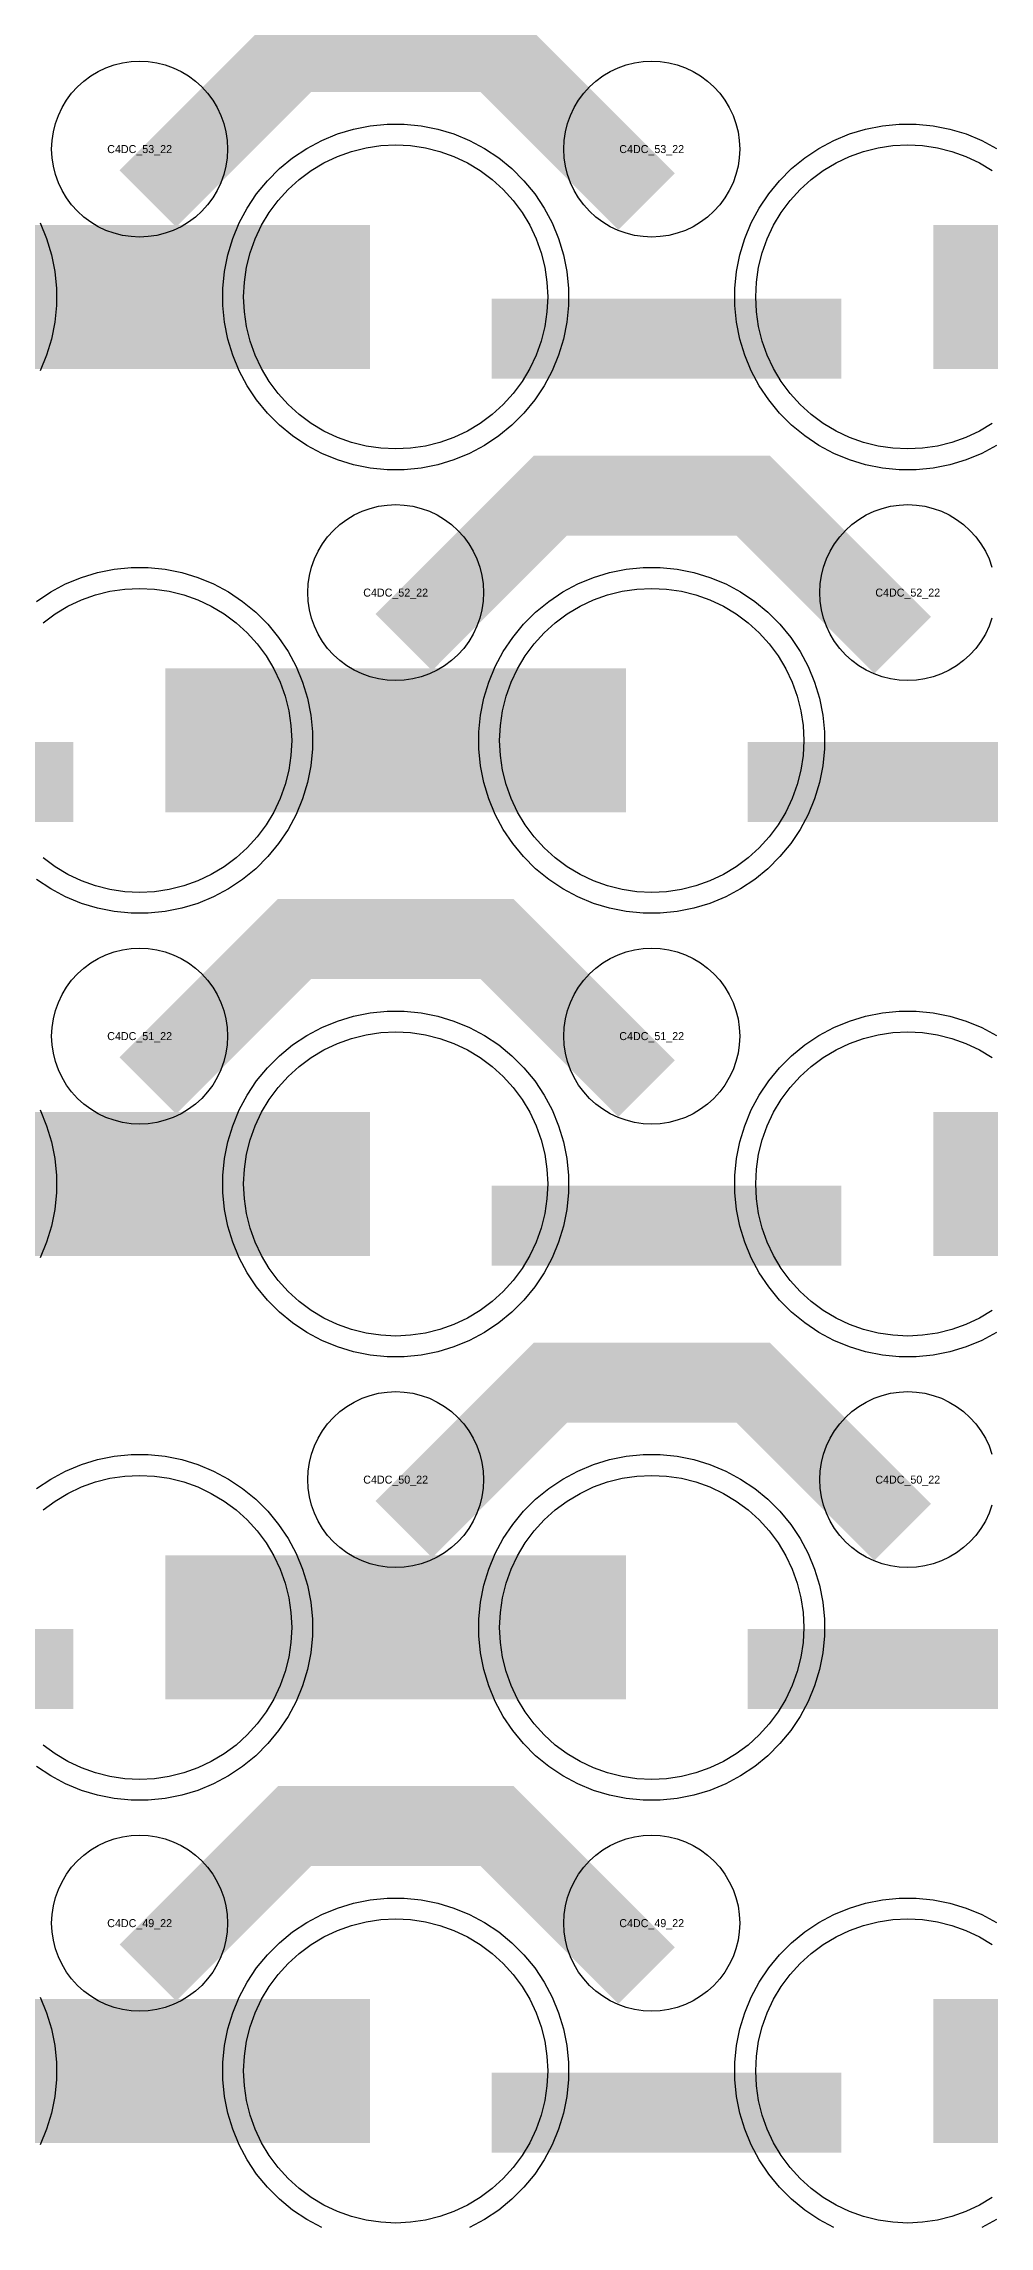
# Model space of a CAD drawing. Extents: x -11880 to 11880, y -14992 to 14992.
# Drawn here: x -4990 to -4694, y -8098 to -7417 of the extents above; entities that cross this region are included whole.
import ezdxf
from ezdxf.enums import TextEntityAlignment as Align

# ---------------------------------------------------------------- set-up
doc = ezdxf.new("R2010")
doc.units = 0
doc.header["$MEASUREMENT"] = 0
for name, color, linetype in [('GDS_775_DT_237', 138, 'CONTINUOUS'), ('RDL1_FS', 34, 'CONTINUOUS'), ('RDL_BS', 160, 'CONTINUOUS')]:
    doc.layers.add(name, color=color, linetype=linetype)

msp = doc.modelspace()

# ---------------------------------------------------------------- linework, layer by layer
at = {"layer": 'RDL1_FS'}
for points in [[(-4880, -7543.179), (-4884.657, -7542.95), (-4889.268, -7542.266), (-4893.791, -7541.134), (-4898.181, -7539.562), (-4902.395, -7537.57), (-4906.395, -7535.172), (-4910.14, -7532.394), (-4913.594, -7529.264), (-4916.724, -7525.81), (-4919.502, -7522.065), (-4921.9, -7518.065), (-4923.892, -7513.851), (-4925.464, -7509.461), (-4926.596, -7504.938), (-4927.28, -7500.327), (-4927.509, -7495.67), (-4927.28, -7491.013), (-4926.596, -7486.402), (-4925.464, -7481.879), (-4923.892, -7477.489), (-4921.9, -7473.275), (-4919.502, -7469.275), (-4916.724, -7465.53), (-4913.594, -7462.076), (-4910.14, -7458.946), (-4906.395, -7456.168), (-4902.395, -7453.77), (-4898.181, -7451.778), (-4893.791, -7450.206), (-4889.268, -7449.074), (-4884.657, -7448.39), (-4880, -7448.161), (-4875.343, -7448.39), (-4870.732, -7449.074), (-4866.209, -7450.206), (-4861.819, -7451.778), (-4857.605, -7453.77), (-4853.605, -7456.168), (-4849.86, -7458.946), (-4846.406, -7462.076), (-4843.276, -7465.53), (-4840.498, -7469.275), (-4838.1, -7473.275), (-4836.108, -7477.489), (-4834.536, -7481.879), (-4833.404, -7486.402), (-4832.72, -7491.013), (-4832.491, -7495.67), (-4832.72, -7500.327), (-4833.404, -7504.938), (-4834.536, -7509.461), (-4836.108, -7513.851), (-4838.1, -7518.065), (-4840.498, -7522.065), (-4843.276, -7525.81), (-4846.406, -7529.264), (-4849.86, -7532.394), (-4853.605, -7535.172), (-4857.605, -7537.57), (-4861.819, -7539.562), (-4866.209, -7541.134), (-4870.732, -7542.266), (-4875.343, -7542.95)], [(-4800, -7681.744), (-4804.657, -7681.515), (-4809.268, -7680.831), (-4813.791, -7679.699), (-4818.181, -7678.127), (-4822.395, -7676.135), (-4826.395, -7673.737), (-4830.14, -7670.959), (-4833.594, -7667.829), (-4836.724, -7664.375), (-4839.502, -7660.63), (-4841.9, -7656.63), (-4843.892, -7652.416), (-4845.464, -7648.026), (-4846.596, -7643.503), (-4847.28, -7638.892), (-4847.509, -7634.235), (-4847.28, -7629.578), (-4846.596, -7624.967), (-4845.464, -7620.444), (-4843.892, -7616.054), (-4841.9, -7611.84), (-4839.502, -7607.84), (-4836.724, -7604.095), (-4833.594, -7600.641), (-4830.14, -7597.511), (-4826.395, -7594.733), (-4822.395, -7592.335), (-4818.181, -7590.343), (-4813.791, -7588.771), (-4809.268, -7587.639), (-4804.657, -7586.955), (-4800, -7586.726), (-4795.343, -7586.955), (-4790.732, -7587.639), (-4786.209, -7588.771), (-4781.819, -7590.343), (-4777.605, -7592.335), (-4773.605, -7594.733), (-4769.86, -7597.511), (-4766.406, -7600.641), (-4763.276, -7604.095), (-4760.498, -7607.84), (-4758.1, -7611.84), (-4756.108, -7616.054), (-4754.536, -7620.444), (-4753.404, -7624.967), (-4752.72, -7629.578), (-4752.491, -7634.235), (-4752.72, -7638.892), (-4753.404, -7643.503), (-4754.536, -7648.026), (-4756.108, -7652.416), (-4758.1, -7656.63), (-4760.498, -7660.63), (-4763.276, -7664.375), (-4766.406, -7667.829), (-4769.86, -7670.959), (-4773.605, -7673.737), (-4777.605, -7676.135), (-4781.819, -7678.127), (-4786.209, -7679.699), (-4790.732, -7680.831), (-4795.343, -7681.515)], [(-4880, -7820.304), (-4884.657, -7820.075), (-4889.268, -7819.391), (-4893.791, -7818.259), (-4898.181, -7816.687), (-4902.395, -7814.695), (-4906.395, -7812.297), (-4910.14, -7809.519), (-4913.594, -7806.389), (-4916.724, -7802.935), (-4919.502, -7799.19), (-4921.9, -7795.19), (-4923.892, -7790.976), (-4925.464, -7786.586), (-4926.596, -7782.063), (-4927.28, -7777.452), (-4927.509, -7772.795), (-4927.28, -7768.138), (-4926.596, -7763.527), (-4925.464, -7759.004), (-4923.892, -7754.614), (-4921.9, -7750.4), (-4919.502, -7746.4), (-4916.724, -7742.655), (-4913.594, -7739.201), (-4910.14, -7736.071), (-4906.395, -7733.293), (-4902.395, -7730.895), (-4898.181, -7728.903), (-4893.791, -7727.331), (-4889.268, -7726.199), (-4884.657, -7725.515), (-4880, -7725.286), (-4875.343, -7725.515), (-4870.732, -7726.199), (-4866.209, -7727.331), (-4861.819, -7728.903), (-4857.605, -7730.895), (-4853.605, -7733.293), (-4849.86, -7736.071), (-4846.406, -7739.201), (-4843.276, -7742.655), (-4840.498, -7746.4), (-4838.1, -7750.4), (-4836.108, -7754.614), (-4834.536, -7759.004), (-4833.404, -7763.527), (-4832.72, -7768.138), (-4832.491, -7772.795), (-4832.72, -7777.452), (-4833.404, -7782.063), (-4834.536, -7786.586), (-4836.108, -7790.976), (-4838.1, -7795.19), (-4840.498, -7799.19), (-4843.276, -7802.935), (-4846.406, -7806.389), (-4849.86, -7809.519), (-4853.605, -7812.297), (-4857.605, -7814.695), (-4861.819, -7816.687), (-4866.209, -7818.259), (-4870.732, -7819.391), (-4875.343, -7820.075)], [(-4800, -7958.869), (-4804.657, -7958.64), (-4809.268, -7957.956), (-4813.791, -7956.824), (-4818.181, -7955.252), (-4822.395, -7953.26), (-4826.395, -7950.862), (-4830.14, -7948.084), (-4833.594, -7944.954), (-4836.724, -7941.5), (-4839.502, -7937.755), (-4841.9, -7933.755), (-4843.892, -7929.541), (-4845.464, -7925.151), (-4846.596, -7920.628), (-4847.28, -7916.017), (-4847.509, -7911.36), (-4847.28, -7906.703), (-4846.596, -7902.092), (-4845.464, -7897.569), (-4843.892, -7893.179), (-4841.9, -7888.965), (-4839.502, -7884.965), (-4836.724, -7881.22), (-4833.594, -7877.766), (-4830.14, -7874.636), (-4826.395, -7871.858), (-4822.395, -7869.46), (-4818.181, -7867.468), (-4813.791, -7865.896), (-4809.268, -7864.764), (-4804.657, -7864.08), (-4800, -7863.851), (-4795.343, -7864.08), (-4790.732, -7864.764), (-4786.209, -7865.896), (-4781.819, -7867.468), (-4777.605, -7869.46), (-4773.605, -7871.858), (-4769.86, -7874.636), (-4766.406, -7877.766), (-4763.276, -7881.22), (-4760.498, -7884.965), (-4758.1, -7888.965), (-4756.108, -7893.179), (-4754.536, -7897.569), (-4753.404, -7902.092), (-4752.72, -7906.703), (-4752.491, -7911.36), (-4752.72, -7916.017), (-4753.404, -7920.628), (-4754.536, -7925.151), (-4756.108, -7929.541), (-4758.1, -7933.755), (-4760.498, -7937.755), (-4763.276, -7941.5), (-4766.406, -7944.954), (-4769.86, -7948.084), (-4773.605, -7950.862), (-4777.605, -7953.26), (-4781.819, -7955.252), (-4786.209, -7956.824), (-4790.732, -7957.956), (-4795.343, -7958.64)], [(-4880, -8097.434), (-4884.657, -8097.205), (-4889.268, -8096.521), (-4893.791, -8095.389), (-4898.181, -8093.817), (-4902.395, -8091.825), (-4906.395, -8089.427), (-4910.14, -8086.649), (-4913.594, -8083.519), (-4916.724, -8080.065), (-4919.502, -8076.32), (-4921.9, -8072.32), (-4923.892, -8068.106), (-4925.464, -8063.716), (-4926.596, -8059.193), (-4927.28, -8054.582), (-4927.509, -8049.925), (-4927.28, -8045.268), (-4926.596, -8040.657), (-4925.464, -8036.134), (-4923.892, -8031.744), (-4921.9, -8027.53), (-4919.502, -8023.53), (-4916.724, -8019.785), (-4913.594, -8016.331), (-4910.14, -8013.201), (-4906.395, -8010.423), (-4902.395, -8008.025), (-4898.181, -8006.033), (-4893.791, -8004.461), (-4889.268, -8003.329), (-4884.657, -8002.645), (-4880, -8002.416), (-4875.343, -8002.645), (-4870.732, -8003.329), (-4866.209, -8004.461), (-4861.819, -8006.033), (-4857.605, -8008.025), (-4853.605, -8010.423), (-4849.86, -8013.201), (-4846.406, -8016.331), (-4843.276, -8019.785), (-4840.498, -8023.53), (-4838.1, -8027.53), (-4836.108, -8031.744), (-4834.536, -8036.134), (-4833.404, -8040.657), (-4832.72, -8045.268), (-4832.491, -8049.925), (-4832.72, -8054.582), (-4833.404, -8059.193), (-4834.536, -8063.716), (-4836.108, -8068.106), (-4838.1, -8072.32), (-4840.498, -8076.32), (-4843.276, -8080.065), (-4846.406, -8083.519), (-4849.86, -8086.649), (-4853.605, -8089.427), (-4857.605, -8091.825), (-4861.819, -8093.817), (-4866.209, -8095.389), (-4870.732, -8096.521), (-4875.343, -8097.205)]]:
    msp.add_lwpolyline(points, close=True, dxfattribs=at)
for points in [[(-4693.605, -7535.172), (-4697.605, -7537.57), (-4701.819, -7539.562), (-4706.209, -7541.134), (-4710.732, -7542.266), (-4715.343, -7542.95), (-4720, -7543.179), (-4724.657, -7542.95), (-4729.268, -7542.266), (-4733.791, -7541.134), (-4738.181, -7539.562), (-4742.395, -7537.57), (-4746.395, -7535.172), (-4750.14, -7532.394), (-4753.594, -7529.264), (-4756.724, -7525.81), (-4759.502, -7522.065), (-4761.9, -7518.065), (-4763.892, -7513.851), (-4765.464, -7509.461), (-4766.596, -7504.938), (-4767.28, -7500.327), (-4767.509, -7495.67), (-4767.28, -7491.013), (-4766.596, -7486.402), (-4765.464, -7481.879), (-4763.892, -7477.489), (-4761.9, -7473.275), (-4759.502, -7469.275), (-4756.724, -7465.53), (-4753.594, -7462.076), (-4750.14, -7458.946), (-4746.395, -7456.168), (-4742.395, -7453.77), (-4738.181, -7451.778), (-4733.791, -7450.206), (-4729.268, -7449.074), (-4724.657, -7448.39), (-4720, -7448.161), (-4715.343, -7448.39), (-4710.732, -7449.074), (-4706.209, -7450.206), (-4701.819, -7451.778), (-4697.605, -7453.77), (-4693.605, -7456.168)], [(-4990.14, -7597.511), (-4986.395, -7594.733), (-4982.395, -7592.335), (-4978.181, -7590.343), (-4973.791, -7588.771), (-4969.268, -7587.639), (-4964.657, -7586.955), (-4960, -7586.726), (-4955.343, -7586.955), (-4950.732, -7587.639), (-4946.209, -7588.771), (-4941.819, -7590.343), (-4937.605, -7592.335), (-4933.605, -7594.733), (-4929.86, -7597.511), (-4926.406, -7600.641), (-4923.276, -7604.095), (-4920.498, -7607.84), (-4918.1, -7611.84), (-4916.108, -7616.054), (-4914.536, -7620.444), (-4913.404, -7624.967), (-4912.72, -7629.578), (-4912.491, -7634.235), (-4912.72, -7638.892), (-4913.404, -7643.503), (-4914.536, -7648.026), (-4916.108, -7652.416), (-4918.1, -7656.63), (-4920.498, -7660.63), (-4923.276, -7664.375), (-4926.406, -7667.829), (-4929.86, -7670.959), (-4933.605, -7673.737), (-4937.605, -7676.135), (-4941.819, -7678.127), (-4946.209, -7679.699), (-4950.732, -7680.831), (-4955.343, -7681.515), (-4960, -7681.744), (-4964.657, -7681.515), (-4969.268, -7680.831), (-4973.791, -7679.699), (-4978.181, -7678.127), (-4982.395, -7676.135), (-4986.395, -7673.737), (-4990.14, -7670.959)], [(-4693.605, -7812.297), (-4697.605, -7814.695), (-4701.819, -7816.687), (-4706.209, -7818.259), (-4710.732, -7819.391), (-4715.343, -7820.075), (-4720, -7820.304), (-4724.657, -7820.075), (-4729.268, -7819.391), (-4733.791, -7818.259), (-4738.181, -7816.687), (-4742.395, -7814.695), (-4746.395, -7812.297), (-4750.14, -7809.519), (-4753.594, -7806.389), (-4756.724, -7802.935), (-4759.502, -7799.19), (-4761.9, -7795.19), (-4763.892, -7790.976), (-4765.464, -7786.586), (-4766.596, -7782.063), (-4767.28, -7777.452), (-4767.509, -7772.795), (-4767.28, -7768.138), (-4766.596, -7763.527), (-4765.464, -7759.004), (-4763.892, -7754.614), (-4761.9, -7750.4), (-4759.502, -7746.4), (-4756.724, -7742.655), (-4753.594, -7739.201), (-4750.14, -7736.071), (-4746.395, -7733.293), (-4742.395, -7730.895), (-4738.181, -7728.903), (-4733.791, -7727.331), (-4729.268, -7726.199), (-4724.657, -7725.515), (-4720, -7725.286), (-4715.343, -7725.515), (-4710.732, -7726.199), (-4706.209, -7727.331), (-4701.819, -7728.903), (-4697.605, -7730.895), (-4693.605, -7733.293)], [(-4990.14, -7874.636), (-4986.395, -7871.858), (-4982.395, -7869.46), (-4978.181, -7867.468), (-4973.791, -7865.896), (-4969.268, -7864.764), (-4964.657, -7864.08), (-4960, -7863.851), (-4955.343, -7864.08), (-4950.732, -7864.764), (-4946.209, -7865.896), (-4941.819, -7867.468), (-4937.605, -7869.46), (-4933.605, -7871.858), (-4929.86, -7874.636), (-4926.406, -7877.766), (-4923.276, -7881.22), (-4920.498, -7884.965), (-4918.1, -7888.965), (-4916.108, -7893.179), (-4914.536, -7897.569), (-4913.404, -7902.092), (-4912.72, -7906.703), (-4912.491, -7911.36), (-4912.72, -7916.017), (-4913.404, -7920.628), (-4914.536, -7925.151), (-4916.108, -7929.541), (-4918.1, -7933.755), (-4920.498, -7937.755), (-4923.276, -7941.5), (-4926.406, -7944.954), (-4929.86, -7948.084), (-4933.605, -7950.862), (-4937.605, -7953.26), (-4941.819, -7955.252), (-4946.209, -7956.824), (-4950.732, -7957.956), (-4955.343, -7958.64), (-4960, -7958.869), (-4964.657, -7958.64), (-4969.268, -7957.956), (-4973.791, -7956.824), (-4978.181, -7955.252), (-4982.395, -7953.26), (-4986.395, -7950.862), (-4990.14, -7948.084)], [(-4693.605, -8089.427), (-4697.605, -8091.825), (-4701.819, -8093.817), (-4706.209, -8095.389), (-4710.732, -8096.521), (-4715.343, -8097.205), (-4720, -8097.434), (-4724.657, -8097.205), (-4729.268, -8096.521), (-4733.791, -8095.389), (-4738.181, -8093.817), (-4742.395, -8091.825), (-4746.395, -8089.427), (-4750.14, -8086.649), (-4753.594, -8083.519), (-4756.724, -8080.065), (-4759.502, -8076.32), (-4761.9, -8072.32), (-4763.892, -8068.106), (-4765.464, -8063.716), (-4766.596, -8059.193), (-4767.28, -8054.582), (-4767.509, -8049.925), (-4767.28, -8045.268), (-4766.596, -8040.657), (-4765.464, -8036.134), (-4763.892, -8031.744), (-4761.9, -8027.53), (-4759.502, -8023.53), (-4756.724, -8019.785), (-4753.594, -8016.331), (-4750.14, -8013.201), (-4746.395, -8010.423), (-4742.395, -8008.025), (-4738.181, -8006.033), (-4733.791, -8004.461), (-4729.268, -8003.329), (-4724.657, -8002.645), (-4720, -8002.416), (-4715.343, -8002.645), (-4710.732, -8003.329), (-4706.209, -8004.461), (-4701.819, -8006.033), (-4697.605, -8008.025), (-4693.605, -8010.423)]]:
    msp.add_lwpolyline(points, dxfattribs=at)
for points in [[(-5031.998, -7495.67, 45, 45, 0), (-4959.998, -7495.67, 45, 45, 0)], [(-4959.998, -7495.67, 45, 45, 0), (-4887.998, -7495.67, 45, 45, 0)], [(-4711.998, -7495.67, 45, 45, 0), (-4639.998, -7495.67, 45, 45, 0)], [(-4951.998, -7634.235, 45, 45, 0), (-4879.998, -7634.235, 45, 45, 0)], [(-4879.998, -7634.235, 45, 45, 0), (-4807.998, -7634.235, 45, 45, 0)], [(-5031.998, -7772.795, 45, 45, 0), (-4959.998, -7772.795, 45, 45, 0)], [(-4959.998, -7772.795, 45, 45, 0), (-4887.998, -7772.795, 45, 45, 0)], [(-4711.998, -7772.795, 45, 45, 0), (-4639.998, -7772.795, 45, 45, 0)], [(-4951.998, -7911.36, 45, 45, 0), (-4879.998, -7911.36, 45, 45, 0)], [(-4879.998, -7911.36, 45, 45, 0), (-4807.998, -7911.36, 45, 45, 0)], [(-5031.998, -8049.925, 45, 45, 0), (-4959.998, -8049.925, 45, 45, 0)], [(-4959.998, -8049.925, 45, 45, 0), (-4887.998, -8049.925, 45, 45, 0)], [(-4711.998, -8049.925, 45, 45, 0), (-4639.998, -8049.925, 45, 45, 0)]]:
    msp.add_lwpolyline(points, format="xyseb", dxfattribs=at)
at = {"layer": 'RDL_BS'}
for points in [[(-4957.438, -7464.984, 25, 25, 0), (-4911.623, -7419.169, 25, 25, 0), (-4878.07, -7419.169, 25, 25, 0)], [(-4801.599, -7465.883, 25, 25, 0), (-4848.313, -7419.169, 25, 25, 0), (-4878.071, -7419.169, 25, 25, 0)], [(-4849.984, -7508.683, 25, 25, 0), (-4740.719, -7508.683, 25, 25, 0)], [(-4877.438, -7603.549, 25, 25, 0), (-4831.623, -7557.734, 25, 25, 0), (-4798.07, -7557.734, 25, 25, 0)], [(-4721.599, -7604.448, 25, 25, 0), (-4768.313, -7557.734, 25, 25, 0), (-4798.071, -7557.734, 25, 25, 0)], [(-5089.984, -7647.248, 25, 25, 0), (-4980.719, -7647.248, 25, 25, 0)], [(-4769.984, -7647.248, 25, 25, 0), (-4660.719, -7647.248, 25, 25, 0)], [(-4957.438, -7742.109, 25, 25, 0), (-4911.623, -7696.294, 25, 25, 0), (-4878.07, -7696.294, 25, 25, 0)], [(-4801.599, -7743.008, 25, 25, 0), (-4848.313, -7696.294, 25, 25, 0), (-4878.071, -7696.294, 25, 25, 0)], [(-4849.984, -7785.808, 25, 25, 0), (-4740.719, -7785.808, 25, 25, 0)], [(-4877.438, -7880.674, 25, 25, 0), (-4831.623, -7834.859, 25, 25, 0), (-4798.07, -7834.859, 25, 25, 0)], [(-4721.599, -7881.573, 25, 25, 0), (-4768.313, -7834.859, 25, 25, 0), (-4798.071, -7834.859, 25, 25, 0)], [(-5089.984, -7924.373, 25, 25, 0), (-4980.719, -7924.373, 25, 25, 0)], [(-4769.984, -7924.373, 25, 25, 0), (-4660.719, -7924.373, 25, 25, 0)], [(-4957.438, -8019.239, 25, 25, 0), (-4911.623, -7973.424, 25, 25, 0), (-4878.07, -7973.424, 25, 25, 0)], [(-4801.599, -8020.138, 25, 25, 0), (-4848.313, -7973.424, 25, 25, 0), (-4878.071, -7973.424, 25, 25, 0)], [(-4849.984, -8062.938, 25, 25, 0), (-4740.719, -8062.938, 25, 25, 0)]]:
    msp.add_lwpolyline(points, format="xyseb", dxfattribs=at)
for points in [[(-4960, -7476.976), (-4962.693, -7476.844), (-4965.365, -7476.448), (-4967.984, -7475.791), (-4970.519, -7474.884), (-4972.956, -7473.732), (-4975.28, -7472.339), (-4977.443, -7470.736), (-4979.442, -7468.924), (-4981.254, -7466.925), (-4982.857, -7464.762), (-4984.25, -7462.438), (-4985.402, -7460.001), (-4986.309, -7457.466), (-4986.966, -7454.847), (-4987.362, -7452.175), (-4987.494, -7449.482), (-4987.362, -7446.789), (-4986.966, -7444.117), (-4986.309, -7441.498), (-4985.402, -7438.963), (-4984.25, -7436.526), (-4982.857, -7434.202), (-4981.254, -7432.039), (-4979.442, -7430.04), (-4977.443, -7428.228), (-4975.28, -7426.625), (-4972.956, -7425.232), (-4970.519, -7424.08), (-4967.984, -7423.173), (-4965.365, -7422.516), (-4962.693, -7422.12), (-4960, -7421.988), (-4957.307, -7422.12), (-4954.635, -7422.516), (-4952.016, -7423.173), (-4949.481, -7424.08), (-4947.044, -7425.232), (-4944.72, -7426.625), (-4942.557, -7428.228), (-4940.558, -7430.04), (-4938.746, -7432.039), (-4937.143, -7434.202), (-4935.75, -7436.526), (-4934.598, -7438.963), (-4933.691, -7441.498), (-4933.034, -7444.117), (-4932.638, -7446.789), (-4932.506, -7449.482), (-4932.638, -7452.175), (-4933.034, -7454.847), (-4933.691, -7457.466), (-4934.598, -7460.001), (-4935.75, -7462.438), (-4937.143, -7464.762), (-4938.746, -7466.925), (-4940.558, -7468.924), (-4942.557, -7470.736), (-4944.72, -7472.339), (-4947.044, -7473.732), (-4949.481, -7474.884), (-4952.016, -7475.791), (-4954.635, -7476.448), (-4957.307, -7476.844)], [(-4800, -7476.976), (-4802.693, -7476.844), (-4805.365, -7476.448), (-4807.984, -7475.791), (-4810.519, -7474.884), (-4812.956, -7473.732), (-4815.28, -7472.339), (-4817.443, -7470.736), (-4819.442, -7468.924), (-4821.254, -7466.925), (-4822.857, -7464.762), (-4824.25, -7462.438), (-4825.402, -7460.001), (-4826.309, -7457.466), (-4826.966, -7454.847), (-4827.362, -7452.175), (-4827.494, -7449.482), (-4827.362, -7446.789), (-4826.966, -7444.117), (-4826.309, -7441.498), (-4825.402, -7438.963), (-4824.25, -7436.526), (-4822.857, -7434.202), (-4821.254, -7432.039), (-4819.442, -7430.04), (-4817.443, -7428.228), (-4815.28, -7426.625), (-4812.956, -7425.232), (-4810.519, -7424.08), (-4807.984, -7423.173), (-4805.365, -7422.516), (-4802.693, -7422.12), (-4800, -7421.988), (-4797.307, -7422.12), (-4794.635, -7422.516), (-4792.016, -7423.173), (-4789.481, -7424.08), (-4787.044, -7425.232), (-4784.72, -7426.625), (-4782.557, -7428.228), (-4780.558, -7430.04), (-4778.746, -7432.039), (-4777.143, -7434.202), (-4775.75, -7436.526), (-4774.598, -7438.963), (-4773.691, -7441.498), (-4773.034, -7444.117), (-4772.638, -7446.789), (-4772.506, -7449.482), (-4772.638, -7452.175), (-4773.034, -7454.847), (-4773.691, -7457.466), (-4774.598, -7460.001), (-4775.75, -7462.438), (-4777.143, -7464.762), (-4778.746, -7466.925), (-4780.558, -7468.924), (-4782.557, -7470.736), (-4784.72, -7472.339), (-4787.044, -7473.732), (-4789.481, -7474.884), (-4792.016, -7475.791), (-4794.635, -7476.448), (-4797.307, -7476.844)], [(-4882.644, -7549.67), (-4887.938, -7549.153), (-4893.165, -7548.107), (-4898.205, -7546.576), (-4903.115, -7544.545), (-4907.777, -7542.053), (-4912.191, -7539.106), (-4916.292, -7535.744), (-4920.074, -7531.962), (-4923.436, -7527.861), (-4926.383, -7523.447), (-4928.875, -7518.785), (-4930.906, -7513.875), (-4932.437, -7508.835), (-4933.483, -7503.608), (-4934, -7498.314), (-4934, -7493.026), (-4933.483, -7487.732), (-4932.437, -7482.505), (-4930.906, -7477.465), (-4928.875, -7472.555), (-4926.383, -7467.893), (-4923.436, -7463.479), (-4920.074, -7459.378), (-4916.292, -7455.596), (-4912.191, -7452.234), (-4907.777, -7449.287), (-4903.115, -7446.795), (-4898.205, -7444.764), (-4893.165, -7443.233), (-4887.938, -7442.187), (-4882.644, -7441.67), (-4877.356, -7441.67), (-4872.062, -7442.187), (-4866.835, -7443.233), (-4861.795, -7444.764), (-4856.885, -7446.795), (-4852.223, -7449.287), (-4847.809, -7452.234), (-4843.708, -7455.596), (-4839.926, -7459.378), (-4836.564, -7463.479), (-4833.617, -7467.893), (-4831.125, -7472.555), (-4829.094, -7477.465), (-4827.563, -7482.505), (-4826.517, -7487.732), (-4826, -7493.026), (-4826, -7498.314), (-4826.517, -7503.608), (-4827.563, -7508.835), (-4829.094, -7513.875), (-4831.125, -7518.785), (-4833.617, -7523.447), (-4836.564, -7527.861), (-4839.926, -7531.962), (-4843.708, -7535.744), (-4847.809, -7539.106), (-4852.223, -7542.053), (-4856.885, -7544.545), (-4861.795, -7546.576), (-4866.835, -7548.107), (-4872.062, -7549.153), (-4877.356, -7549.67)], [(-4880, -7615.541), (-4882.693, -7615.409), (-4885.365, -7615.013), (-4887.984, -7614.356), (-4890.519, -7613.449), (-4892.956, -7612.297), (-4895.28, -7610.904), (-4897.443, -7609.301), (-4899.442, -7607.489), (-4901.254, -7605.49), (-4902.857, -7603.327), (-4904.25, -7601.003), (-4905.402, -7598.566), (-4906.309, -7596.031), (-4906.966, -7593.412), (-4907.362, -7590.74), (-4907.494, -7588.047), (-4907.362, -7585.354), (-4906.966, -7582.682), (-4906.309, -7580.063), (-4905.402, -7577.528), (-4904.25, -7575.091), (-4902.857, -7572.767), (-4901.254, -7570.604), (-4899.442, -7568.605), (-4897.443, -7566.793), (-4895.28, -7565.19), (-4892.956, -7563.797), (-4890.519, -7562.645), (-4887.984, -7561.738), (-4885.365, -7561.081), (-4882.693, -7560.685), (-4880, -7560.553), (-4877.307, -7560.685), (-4874.635, -7561.081), (-4872.016, -7561.738), (-4869.481, -7562.645), (-4867.044, -7563.797), (-4864.72, -7565.19), (-4862.557, -7566.793), (-4860.558, -7568.605), (-4858.746, -7570.604), (-4857.143, -7572.767), (-4855.75, -7575.091), (-4854.598, -7577.528), (-4853.691, -7580.063), (-4853.034, -7582.682), (-4852.638, -7585.354), (-4852.506, -7588.047), (-4852.638, -7590.74), (-4853.034, -7593.412), (-4853.691, -7596.031), (-4854.598, -7598.566), (-4855.75, -7601.003), (-4857.143, -7603.327), (-4858.746, -7605.49), (-4860.558, -7607.489), (-4862.557, -7609.301), (-4864.72, -7610.904), (-4867.044, -7612.297), (-4869.481, -7613.449), (-4872.016, -7614.356), (-4874.635, -7615.013), (-4877.307, -7615.409)], [(-4802.644, -7688.235), (-4807.938, -7687.718), (-4813.165, -7686.672), (-4818.205, -7685.141), (-4823.115, -7683.11), (-4827.777, -7680.618), (-4832.191, -7677.671), (-4836.292, -7674.309), (-4840.074, -7670.527), (-4843.436, -7666.426), (-4846.383, -7662.012), (-4848.875, -7657.35), (-4850.906, -7652.44), (-4852.437, -7647.4), (-4853.483, -7642.173), (-4854, -7636.879), (-4854, -7631.591), (-4853.483, -7626.297), (-4852.437, -7621.07), (-4850.906, -7616.03), (-4848.875, -7611.12), (-4846.383, -7606.458), (-4843.436, -7602.044), (-4840.074, -7597.943), (-4836.292, -7594.161), (-4832.191, -7590.799), (-4827.777, -7587.852), (-4823.115, -7585.36), (-4818.205, -7583.329), (-4813.165, -7581.798), (-4807.938, -7580.752), (-4802.644, -7580.235), (-4797.356, -7580.235), (-4792.062, -7580.752), (-4786.835, -7581.798), (-4781.795, -7583.329), (-4776.885, -7585.36), (-4772.223, -7587.852), (-4767.809, -7590.799), (-4763.708, -7594.161), (-4759.926, -7597.943), (-4756.564, -7602.044), (-4753.617, -7606.458), (-4751.125, -7611.12), (-4749.094, -7616.03), (-4747.563, -7621.07), (-4746.517, -7626.297), (-4746, -7631.591), (-4746, -7636.879), (-4746.517, -7642.173), (-4747.563, -7647.4), (-4749.094, -7652.44), (-4751.125, -7657.35), (-4753.617, -7662.012), (-4756.564, -7666.426), (-4759.926, -7670.527), (-4763.708, -7674.309), (-4767.809, -7677.671), (-4772.223, -7680.618), (-4776.885, -7683.11), (-4781.795, -7685.141), (-4786.835, -7686.672), (-4792.062, -7687.718), (-4797.356, -7688.235)], [(-4960, -7754.101), (-4962.693, -7753.969), (-4965.365, -7753.573), (-4967.984, -7752.916), (-4970.519, -7752.009), (-4972.956, -7750.857), (-4975.28, -7749.464), (-4977.443, -7747.861), (-4979.442, -7746.049), (-4981.254, -7744.05), (-4982.857, -7741.887), (-4984.25, -7739.563), (-4985.402, -7737.126), (-4986.309, -7734.591), (-4986.966, -7731.972), (-4987.362, -7729.3), (-4987.494, -7726.607), (-4987.362, -7723.914), (-4986.966, -7721.242), (-4986.309, -7718.623), (-4985.402, -7716.088), (-4984.25, -7713.651), (-4982.857, -7711.327), (-4981.254, -7709.164), (-4979.442, -7707.165), (-4977.443, -7705.353), (-4975.28, -7703.75), (-4972.956, -7702.357), (-4970.519, -7701.205), (-4967.984, -7700.298), (-4965.365, -7699.641), (-4962.693, -7699.245), (-4960, -7699.113), (-4957.307, -7699.245), (-4954.635, -7699.641), (-4952.016, -7700.298), (-4949.481, -7701.205), (-4947.044, -7702.357), (-4944.72, -7703.75), (-4942.557, -7705.353), (-4940.558, -7707.165), (-4938.746, -7709.164), (-4937.143, -7711.327), (-4935.75, -7713.651), (-4934.598, -7716.088), (-4933.691, -7718.623), (-4933.034, -7721.242), (-4932.638, -7723.914), (-4932.506, -7726.607), (-4932.638, -7729.3), (-4933.034, -7731.972), (-4933.691, -7734.591), (-4934.598, -7737.126), (-4935.75, -7739.563), (-4937.143, -7741.887), (-4938.746, -7744.05), (-4940.558, -7746.049), (-4942.557, -7747.861), (-4944.72, -7749.464), (-4947.044, -7750.857), (-4949.481, -7752.009), (-4952.016, -7752.916), (-4954.635, -7753.573), (-4957.307, -7753.969)], [(-4800, -7754.101), (-4802.693, -7753.969), (-4805.365, -7753.573), (-4807.984, -7752.916), (-4810.519, -7752.009), (-4812.956, -7750.857), (-4815.28, -7749.464), (-4817.443, -7747.861), (-4819.442, -7746.049), (-4821.254, -7744.05), (-4822.857, -7741.887), (-4824.25, -7739.563), (-4825.402, -7737.126), (-4826.309, -7734.591), (-4826.966, -7731.972), (-4827.362, -7729.3), (-4827.494, -7726.607), (-4827.362, -7723.914), (-4826.966, -7721.242), (-4826.309, -7718.623), (-4825.402, -7716.088), (-4824.25, -7713.651), (-4822.857, -7711.327), (-4821.254, -7709.164), (-4819.442, -7707.165), (-4817.443, -7705.353), (-4815.28, -7703.75), (-4812.956, -7702.357), (-4810.519, -7701.205), (-4807.984, -7700.298), (-4805.365, -7699.641), (-4802.693, -7699.245), (-4800, -7699.113), (-4797.307, -7699.245), (-4794.635, -7699.641), (-4792.016, -7700.298), (-4789.481, -7701.205), (-4787.044, -7702.357), (-4784.72, -7703.75), (-4782.557, -7705.353), (-4780.558, -7707.165), (-4778.746, -7709.164), (-4777.143, -7711.327), (-4775.75, -7713.651), (-4774.598, -7716.088), (-4773.691, -7718.623), (-4773.034, -7721.242), (-4772.638, -7723.914), (-4772.506, -7726.607), (-4772.638, -7729.3), (-4773.034, -7731.972), (-4773.691, -7734.591), (-4774.598, -7737.126), (-4775.75, -7739.563), (-4777.143, -7741.887), (-4778.746, -7744.05), (-4780.558, -7746.049), (-4782.557, -7747.861), (-4784.72, -7749.464), (-4787.044, -7750.857), (-4789.481, -7752.009), (-4792.016, -7752.916), (-4794.635, -7753.573), (-4797.307, -7753.969)], [(-4882.644, -7826.795), (-4887.938, -7826.278), (-4893.165, -7825.232), (-4898.205, -7823.701), (-4903.115, -7821.67), (-4907.777, -7819.178), (-4912.191, -7816.231), (-4916.292, -7812.869), (-4920.074, -7809.087), (-4923.436, -7804.986), (-4926.383, -7800.572), (-4928.875, -7795.91), (-4930.906, -7791), (-4932.437, -7785.96), (-4933.483, -7780.733), (-4934, -7775.439), (-4934, -7770.151), (-4933.483, -7764.857), (-4932.437, -7759.63), (-4930.906, -7754.59), (-4928.875, -7749.68), (-4926.383, -7745.018), (-4923.436, -7740.604), (-4920.074, -7736.503), (-4916.292, -7732.721), (-4912.191, -7729.359), (-4907.777, -7726.412), (-4903.115, -7723.92), (-4898.205, -7721.889), (-4893.165, -7720.358), (-4887.938, -7719.312), (-4882.644, -7718.795), (-4877.356, -7718.795), (-4872.062, -7719.312), (-4866.835, -7720.358), (-4861.795, -7721.889), (-4856.885, -7723.92), (-4852.223, -7726.412), (-4847.809, -7729.359), (-4843.708, -7732.721), (-4839.926, -7736.503), (-4836.564, -7740.604), (-4833.617, -7745.018), (-4831.125, -7749.68), (-4829.094, -7754.59), (-4827.563, -7759.63), (-4826.517, -7764.857), (-4826, -7770.151), (-4826, -7775.439), (-4826.517, -7780.733), (-4827.563, -7785.96), (-4829.094, -7791), (-4831.125, -7795.91), (-4833.617, -7800.572), (-4836.564, -7804.986), (-4839.926, -7809.087), (-4843.708, -7812.869), (-4847.809, -7816.231), (-4852.223, -7819.178), (-4856.885, -7821.67), (-4861.795, -7823.701), (-4866.835, -7825.232), (-4872.062, -7826.278), (-4877.356, -7826.795)], [(-4880, -7892.666), (-4882.693, -7892.534), (-4885.365, -7892.138), (-4887.984, -7891.481), (-4890.519, -7890.574), (-4892.956, -7889.422), (-4895.28, -7888.029), (-4897.443, -7886.426), (-4899.442, -7884.614), (-4901.254, -7882.615), (-4902.857, -7880.452), (-4904.25, -7878.128), (-4905.402, -7875.691), (-4906.309, -7873.156), (-4906.966, -7870.537), (-4907.362, -7867.865), (-4907.494, -7865.172), (-4907.362, -7862.479), (-4906.966, -7859.807), (-4906.309, -7857.188), (-4905.402, -7854.653), (-4904.25, -7852.216), (-4902.857, -7849.892), (-4901.254, -7847.729), (-4899.442, -7845.73), (-4897.443, -7843.918), (-4895.28, -7842.315), (-4892.956, -7840.922), (-4890.519, -7839.77), (-4887.984, -7838.863), (-4885.365, -7838.206), (-4882.693, -7837.81), (-4880, -7837.678), (-4877.307, -7837.81), (-4874.635, -7838.206), (-4872.016, -7838.863), (-4869.481, -7839.77), (-4867.044, -7840.922), (-4864.72, -7842.315), (-4862.557, -7843.918), (-4860.558, -7845.73), (-4858.746, -7847.729), (-4857.143, -7849.892), (-4855.75, -7852.216), (-4854.598, -7854.653), (-4853.691, -7857.188), (-4853.034, -7859.807), (-4852.638, -7862.479), (-4852.506, -7865.172), (-4852.638, -7867.865), (-4853.034, -7870.537), (-4853.691, -7873.156), (-4854.598, -7875.691), (-4855.75, -7878.128), (-4857.143, -7880.452), (-4858.746, -7882.615), (-4860.558, -7884.614), (-4862.557, -7886.426), (-4864.72, -7888.029), (-4867.044, -7889.422), (-4869.481, -7890.574), (-4872.016, -7891.481), (-4874.635, -7892.138), (-4877.307, -7892.534)], [(-4802.644, -7965.36), (-4807.938, -7964.843), (-4813.165, -7963.797), (-4818.205, -7962.266), (-4823.115, -7960.235), (-4827.777, -7957.743), (-4832.191, -7954.796), (-4836.292, -7951.434), (-4840.074, -7947.652), (-4843.436, -7943.551), (-4846.383, -7939.137), (-4848.875, -7934.475), (-4850.906, -7929.565), (-4852.437, -7924.525), (-4853.483, -7919.298), (-4854, -7914.004), (-4854, -7908.716), (-4853.483, -7903.422), (-4852.437, -7898.195), (-4850.906, -7893.155), (-4848.875, -7888.245), (-4846.383, -7883.583), (-4843.436, -7879.169), (-4840.074, -7875.068), (-4836.292, -7871.286), (-4832.191, -7867.924), (-4827.777, -7864.977), (-4823.115, -7862.485), (-4818.205, -7860.454), (-4813.165, -7858.923), (-4807.938, -7857.877), (-4802.644, -7857.36), (-4797.356, -7857.36), (-4792.062, -7857.877), (-4786.835, -7858.923), (-4781.795, -7860.454), (-4776.885, -7862.485), (-4772.223, -7864.977), (-4767.809, -7867.924), (-4763.708, -7871.286), (-4759.926, -7875.068), (-4756.564, -7879.169), (-4753.617, -7883.583), (-4751.125, -7888.245), (-4749.094, -7893.155), (-4747.563, -7898.195), (-4746.517, -7903.422), (-4746, -7908.716), (-4746, -7914.004), (-4746.517, -7919.298), (-4747.563, -7924.525), (-4749.094, -7929.565), (-4751.125, -7934.475), (-4753.617, -7939.137), (-4756.564, -7943.551), (-4759.926, -7947.652), (-4763.708, -7951.434), (-4767.809, -7954.796), (-4772.223, -7957.743), (-4776.885, -7960.235), (-4781.795, -7962.266), (-4786.835, -7963.797), (-4792.062, -7964.843), (-4797.356, -7965.36)], [(-4960, -8031.231), (-4962.693, -8031.099), (-4965.365, -8030.703), (-4967.984, -8030.046), (-4970.519, -8029.139), (-4972.956, -8027.987), (-4975.28, -8026.594), (-4977.443, -8024.991), (-4979.442, -8023.179), (-4981.254, -8021.18), (-4982.857, -8019.017), (-4984.25, -8016.693), (-4985.402, -8014.256), (-4986.309, -8011.721), (-4986.966, -8009.102), (-4987.362, -8006.43), (-4987.494, -8003.737), (-4987.362, -8001.044), (-4986.966, -7998.372), (-4986.309, -7995.753), (-4985.402, -7993.218), (-4984.25, -7990.781), (-4982.857, -7988.457), (-4981.254, -7986.294), (-4979.442, -7984.295), (-4977.443, -7982.483), (-4975.28, -7980.88), (-4972.956, -7979.487), (-4970.519, -7978.335), (-4967.984, -7977.428), (-4965.365, -7976.771), (-4962.693, -7976.375), (-4960, -7976.243), (-4957.307, -7976.375), (-4954.635, -7976.771), (-4952.016, -7977.428), (-4949.481, -7978.335), (-4947.044, -7979.487), (-4944.72, -7980.88), (-4942.557, -7982.483), (-4940.558, -7984.295), (-4938.746, -7986.294), (-4937.143, -7988.457), (-4935.75, -7990.781), (-4934.598, -7993.218), (-4933.691, -7995.753), (-4933.034, -7998.372), (-4932.638, -8001.044), (-4932.506, -8003.737), (-4932.638, -8006.43), (-4933.034, -8009.102), (-4933.691, -8011.721), (-4934.598, -8014.256), (-4935.75, -8016.693), (-4937.143, -8019.017), (-4938.746, -8021.18), (-4940.558, -8023.179), (-4942.557, -8024.991), (-4944.72, -8026.594), (-4947.044, -8027.987), (-4949.481, -8029.139), (-4952.016, -8030.046), (-4954.635, -8030.703), (-4957.307, -8031.099)], [(-4800, -8031.231), (-4802.693, -8031.099), (-4805.365, -8030.703), (-4807.984, -8030.046), (-4810.519, -8029.139), (-4812.956, -8027.987), (-4815.28, -8026.594), (-4817.443, -8024.991), (-4819.442, -8023.179), (-4821.254, -8021.18), (-4822.857, -8019.017), (-4824.25, -8016.693), (-4825.402, -8014.256), (-4826.309, -8011.721), (-4826.966, -8009.102), (-4827.362, -8006.43), (-4827.494, -8003.737), (-4827.362, -8001.044), (-4826.966, -7998.372), (-4826.309, -7995.753), (-4825.402, -7993.218), (-4824.25, -7990.781), (-4822.857, -7988.457), (-4821.254, -7986.294), (-4819.442, -7984.295), (-4817.443, -7982.483), (-4815.28, -7980.88), (-4812.956, -7979.487), (-4810.519, -7978.335), (-4807.984, -7977.428), (-4805.365, -7976.771), (-4802.693, -7976.375), (-4800, -7976.243), (-4797.307, -7976.375), (-4794.635, -7976.771), (-4792.016, -7977.428), (-4789.481, -7978.335), (-4787.044, -7979.487), (-4784.72, -7980.88), (-4782.557, -7982.483), (-4780.558, -7984.295), (-4778.746, -7986.294), (-4777.143, -7988.457), (-4775.75, -7990.781), (-4774.598, -7993.218), (-4773.691, -7995.753), (-4773.034, -7998.372), (-4772.638, -8001.044), (-4772.506, -8003.737), (-4772.638, -8006.43), (-4773.034, -8009.102), (-4773.691, -8011.721), (-4774.598, -8014.256), (-4775.75, -8016.693), (-4777.143, -8019.017), (-4778.746, -8021.18), (-4780.558, -8023.179), (-4782.557, -8024.991), (-4784.72, -8026.594), (-4787.044, -8027.987), (-4789.481, -8029.139), (-4792.016, -8030.046), (-4794.635, -8030.703), (-4797.307, -8031.099)]]:
    msp.add_lwpolyline(points, close=True, dxfattribs=at)
for points in [[(-4692.223, -7542.053), (-4696.885, -7544.545), (-4701.795, -7546.576), (-4706.835, -7548.107), (-4712.062, -7549.153), (-4717.356, -7549.67), (-4722.644, -7549.67), (-4727.938, -7549.153), (-4733.165, -7548.107), (-4738.205, -7546.576), (-4743.115, -7544.545), (-4747.777, -7542.053), (-4752.191, -7539.106), (-4756.292, -7535.744), (-4760.074, -7531.962), (-4763.436, -7527.861), (-4766.383, -7523.447), (-4768.875, -7518.785), (-4770.906, -7513.875), (-4772.437, -7508.835), (-4773.483, -7503.608), (-4774, -7498.314), (-4774, -7493.026), (-4773.483, -7487.732), (-4772.437, -7482.505), (-4770.906, -7477.465), (-4768.875, -7472.555), (-4766.383, -7467.893), (-4763.436, -7463.479), (-4760.074, -7459.378), (-4756.292, -7455.596), (-4752.191, -7452.234), (-4747.777, -7449.287), (-4743.115, -7446.795), (-4738.205, -7444.764), (-4733.165, -7443.233), (-4727.938, -7442.187), (-4722.644, -7441.67), (-4717.356, -7441.67), (-4712.062, -7442.187), (-4706.835, -7443.233), (-4701.795, -7444.764), (-4696.885, -7446.795), (-4692.223, -7449.287)], [(-4991.125, -7472.555), (-4989.094, -7477.465), (-4987.563, -7482.505), (-4986.517, -7487.732), (-4986, -7493.026), (-4986, -7498.314), (-4986.517, -7503.608), (-4987.563, -7508.835), (-4989.094, -7513.875), (-4991.125, -7518.785)], [(-4693.691, -7596.031), (-4694.598, -7598.566), (-4695.75, -7601.003), (-4697.143, -7603.327), (-4698.746, -7605.49), (-4700.558, -7607.489), (-4702.557, -7609.301), (-4704.72, -7610.904), (-4707.044, -7612.297), (-4709.481, -7613.449), (-4712.016, -7614.356), (-4714.635, -7615.013), (-4717.307, -7615.409), (-4720, -7615.541), (-4722.693, -7615.409), (-4725.365, -7615.013), (-4727.984, -7614.356), (-4730.519, -7613.449), (-4732.956, -7612.297), (-4735.28, -7610.904), (-4737.443, -7609.301), (-4739.442, -7607.489), (-4741.254, -7605.49), (-4742.857, -7603.327), (-4744.25, -7601.003), (-4745.402, -7598.566), (-4746.309, -7596.031), (-4746.966, -7593.412), (-4747.362, -7590.74), (-4747.494, -7588.047), (-4747.362, -7585.354), (-4746.966, -7582.682), (-4746.309, -7580.063), (-4745.402, -7577.528), (-4744.25, -7575.091), (-4742.857, -7572.767), (-4741.254, -7570.604), (-4739.442, -7568.605), (-4737.443, -7566.793), (-4735.28, -7565.19), (-4732.956, -7563.797), (-4730.519, -7562.645), (-4727.984, -7561.738), (-4725.365, -7561.081), (-4722.693, -7560.685), (-4720, -7560.553), (-4717.307, -7560.685), (-4714.635, -7561.081), (-4712.016, -7561.738), (-4709.481, -7562.645), (-4707.044, -7563.797), (-4704.72, -7565.19), (-4702.557, -7566.793), (-4700.558, -7568.605), (-4698.746, -7570.604), (-4697.143, -7572.767), (-4695.75, -7575.091), (-4694.598, -7577.528), (-4693.691, -7580.063)], [(-4992.191, -7590.799), (-4987.777, -7587.852), (-4983.115, -7585.36), (-4978.205, -7583.329), (-4973.165, -7581.798), (-4967.938, -7580.752), (-4962.644, -7580.235), (-4957.356, -7580.235), (-4952.062, -7580.752), (-4946.835, -7581.798), (-4941.795, -7583.329), (-4936.885, -7585.36), (-4932.223, -7587.852), (-4927.809, -7590.799), (-4923.708, -7594.161), (-4919.926, -7597.943), (-4916.564, -7602.044), (-4913.617, -7606.458), (-4911.125, -7611.12), (-4909.094, -7616.03), (-4907.563, -7621.07), (-4906.517, -7626.297), (-4906, -7631.591), (-4906, -7636.879), (-4906.517, -7642.173), (-4907.563, -7647.4), (-4909.094, -7652.44), (-4911.125, -7657.35), (-4913.617, -7662.012), (-4916.564, -7666.426), (-4919.926, -7670.527), (-4923.708, -7674.309), (-4927.809, -7677.671), (-4932.223, -7680.618), (-4936.885, -7683.11), (-4941.795, -7685.141), (-4946.835, -7686.672), (-4952.062, -7687.718), (-4957.356, -7688.235), (-4962.644, -7688.235), (-4967.938, -7687.718), (-4973.165, -7686.672), (-4978.205, -7685.141), (-4983.115, -7683.11), (-4987.777, -7680.618), (-4992.191, -7677.671)], [(-4692.223, -7819.178), (-4696.885, -7821.67), (-4701.795, -7823.701), (-4706.835, -7825.232), (-4712.062, -7826.278), (-4717.356, -7826.795), (-4722.644, -7826.795), (-4727.938, -7826.278), (-4733.165, -7825.232), (-4738.205, -7823.701), (-4743.115, -7821.67), (-4747.777, -7819.178), (-4752.191, -7816.231), (-4756.292, -7812.869), (-4760.074, -7809.087), (-4763.436, -7804.986), (-4766.383, -7800.572), (-4768.875, -7795.91), (-4770.906, -7791), (-4772.437, -7785.96), (-4773.483, -7780.733), (-4774, -7775.439), (-4774, -7770.151), (-4773.483, -7764.857), (-4772.437, -7759.63), (-4770.906, -7754.59), (-4768.875, -7749.68), (-4766.383, -7745.018), (-4763.436, -7740.604), (-4760.074, -7736.503), (-4756.292, -7732.721), (-4752.191, -7729.359), (-4747.777, -7726.412), (-4743.115, -7723.92), (-4738.205, -7721.889), (-4733.165, -7720.358), (-4727.938, -7719.312), (-4722.644, -7718.795), (-4717.356, -7718.795), (-4712.062, -7719.312), (-4706.835, -7720.358), (-4701.795, -7721.889), (-4696.885, -7723.92), (-4692.223, -7726.412)], [(-4991.125, -7749.68), (-4989.094, -7754.59), (-4987.563, -7759.63), (-4986.517, -7764.857), (-4986, -7770.151), (-4986, -7775.439), (-4986.517, -7780.733), (-4987.563, -7785.96), (-4989.094, -7791), (-4991.125, -7795.91)], [(-4693.691, -7873.156), (-4694.598, -7875.691), (-4695.75, -7878.128), (-4697.143, -7880.452), (-4698.746, -7882.615), (-4700.558, -7884.614), (-4702.557, -7886.426), (-4704.72, -7888.029), (-4707.044, -7889.422), (-4709.481, -7890.574), (-4712.016, -7891.481), (-4714.635, -7892.138), (-4717.307, -7892.534), (-4720, -7892.666), (-4722.693, -7892.534), (-4725.365, -7892.138), (-4727.984, -7891.481), (-4730.519, -7890.574), (-4732.956, -7889.422), (-4735.28, -7888.029), (-4737.443, -7886.426), (-4739.442, -7884.614), (-4741.254, -7882.615), (-4742.857, -7880.452), (-4744.25, -7878.128), (-4745.402, -7875.691), (-4746.309, -7873.156), (-4746.966, -7870.537), (-4747.362, -7867.865), (-4747.494, -7865.172), (-4747.362, -7862.479), (-4746.966, -7859.807), (-4746.309, -7857.188), (-4745.402, -7854.653), (-4744.25, -7852.216), (-4742.857, -7849.892), (-4741.254, -7847.729), (-4739.442, -7845.73), (-4737.443, -7843.918), (-4735.28, -7842.315), (-4732.956, -7840.922), (-4730.519, -7839.77), (-4727.984, -7838.863), (-4725.365, -7838.206), (-4722.693, -7837.81), (-4720, -7837.678), (-4717.307, -7837.81), (-4714.635, -7838.206), (-4712.016, -7838.863), (-4709.481, -7839.77), (-4707.044, -7840.922), (-4704.72, -7842.315), (-4702.557, -7843.918), (-4700.558, -7845.73), (-4698.746, -7847.729), (-4697.143, -7849.892), (-4695.75, -7852.216), (-4694.598, -7854.653), (-4693.691, -7857.188)], [(-4992.191, -7867.924), (-4987.777, -7864.977), (-4983.115, -7862.485), (-4978.205, -7860.454), (-4973.165, -7858.923), (-4967.938, -7857.877), (-4962.644, -7857.36), (-4957.356, -7857.36), (-4952.062, -7857.877), (-4946.835, -7858.923), (-4941.795, -7860.454), (-4936.885, -7862.485), (-4932.223, -7864.977), (-4927.809, -7867.924), (-4923.708, -7871.286), (-4919.926, -7875.068), (-4916.564, -7879.169), (-4913.617, -7883.583), (-4911.125, -7888.245), (-4909.094, -7893.155), (-4907.563, -7898.195), (-4906.517, -7903.422), (-4906, -7908.716), (-4906, -7914.004), (-4906.517, -7919.298), (-4907.563, -7924.525), (-4909.094, -7929.565), (-4911.125, -7934.475), (-4913.617, -7939.137), (-4916.564, -7943.551), (-4919.926, -7947.652), (-4923.708, -7951.434), (-4927.809, -7954.796), (-4932.223, -7957.743), (-4936.885, -7960.235), (-4941.795, -7962.266), (-4946.835, -7963.797), (-4952.062, -7964.843), (-4957.356, -7965.36), (-4962.644, -7965.36), (-4967.938, -7964.843), (-4973.165, -7963.797), (-4978.205, -7962.266), (-4983.115, -7960.235), (-4987.777, -7957.743), (-4992.191, -7954.796)], [(-4903.115, -8098.8), (-4907.777, -8096.308), (-4912.191, -8093.361), (-4916.292, -8089.999), (-4920.074, -8086.217), (-4923.436, -8082.116), (-4926.383, -8077.702), (-4928.875, -8073.04), (-4930.906, -8068.13), (-4932.437, -8063.09), (-4933.483, -8057.863), (-4934, -8052.569), (-4934, -8047.281), (-4933.483, -8041.987), (-4932.437, -8036.76), (-4930.906, -8031.72), (-4928.875, -8026.81), (-4926.383, -8022.148), (-4923.436, -8017.734), (-4920.074, -8013.633), (-4916.292, -8009.851), (-4912.191, -8006.489), (-4907.777, -8003.542), (-4903.115, -8001.05), (-4898.205, -7999.019), (-4893.165, -7997.488), (-4887.938, -7996.442), (-4882.644, -7995.925), (-4877.356, -7995.925), (-4872.062, -7996.442), (-4866.835, -7997.488), (-4861.795, -7999.019), (-4856.885, -8001.05), (-4852.223, -8003.542), (-4847.809, -8006.489), (-4843.708, -8009.851), (-4839.926, -8013.633), (-4836.564, -8017.734), (-4833.617, -8022.148), (-4831.125, -8026.81), (-4829.094, -8031.72), (-4827.563, -8036.76), (-4826.517, -8041.987), (-4826, -8047.281), (-4826, -8052.569), (-4826.517, -8057.863), (-4827.563, -8063.09), (-4829.094, -8068.13), (-4831.125, -8073.04), (-4833.617, -8077.702), (-4836.564, -8082.116), (-4839.926, -8086.217), (-4843.708, -8089.999), (-4847.809, -8093.361), (-4852.223, -8096.308), (-4856.885, -8098.8)], [(-4743.115, -8098.8), (-4747.777, -8096.308), (-4752.191, -8093.361), (-4756.292, -8089.999), (-4760.074, -8086.217), (-4763.436, -8082.116), (-4766.383, -8077.702), (-4768.875, -8073.04), (-4770.906, -8068.13), (-4772.437, -8063.09), (-4773.483, -8057.863), (-4774, -8052.569), (-4774, -8047.281), (-4773.483, -8041.987), (-4772.437, -8036.76), (-4770.906, -8031.72), (-4768.875, -8026.81), (-4766.383, -8022.148), (-4763.436, -8017.734), (-4760.074, -8013.633), (-4756.292, -8009.851), (-4752.191, -8006.489), (-4747.777, -8003.542), (-4743.115, -8001.05), (-4738.205, -7999.019), (-4733.165, -7997.488), (-4727.938, -7996.442), (-4722.644, -7995.925), (-4717.356, -7995.925), (-4712.062, -7996.442), (-4706.835, -7997.488), (-4701.795, -7999.019), (-4696.885, -8001.05), (-4692.223, -8003.542)], [(-4991.125, -8026.81), (-4989.094, -8031.72), (-4987.563, -8036.76), (-4986.517, -8041.987), (-4986, -8047.281), (-4986, -8052.569), (-4986.517, -8057.863), (-4987.563, -8063.09), (-4989.094, -8068.13), (-4991.125, -8073.04)], [(-4692.223, -8096.308), (-4696.885, -8098.8)]]:
    msp.add_lwpolyline(points, dxfattribs=at)

# ---------------------------------------------------------------- texts
at = {"layer": 'GDS_775_DT_237'}
for s, p in [('C4DC_53_22', (-4960, -7449.482)), ('C4DC_53_22', (-4960, -7449.482)), ('C4DC_53_22', (-4800, -7449.482)), ('C4DC_53_22', (-4800, -7449.482)), ('C4DC_52_22', (-4880, -7588.047)), ('C4DC_52_22', (-4880, -7588.047)), ('C4DC_52_22', (-4720, -7588.047)), ('C4DC_52_22', (-4720, -7588.047)), ('C4DC_51_22', (-4960, -7726.607)), ('C4DC_51_22', (-4960, -7726.607)), ('C4DC_51_22', (-4800, -7726.607)), ('C4DC_51_22', (-4800, -7726.607)), ('C4DC_50_22', (-4880, -7865.172)), ('C4DC_50_22', (-4880, -7865.172)), ('C4DC_50_22', (-4720, -7865.172)), ('C4DC_50_22', (-4720, -7865.172)), ('C4DC_49_22', (-4960, -8003.737)), ('C4DC_49_22', (-4960, -8003.737)), ('C4DC_49_22', (-4800, -8003.737)), ('C4DC_49_22', (-4800, -8003.737))]:
    msp.add_text(s, height=2.5, dxfattribs=at).set_placement(p, align=Align.MIDDLE_CENTER)

doc.saveas('drawing.dxf')
